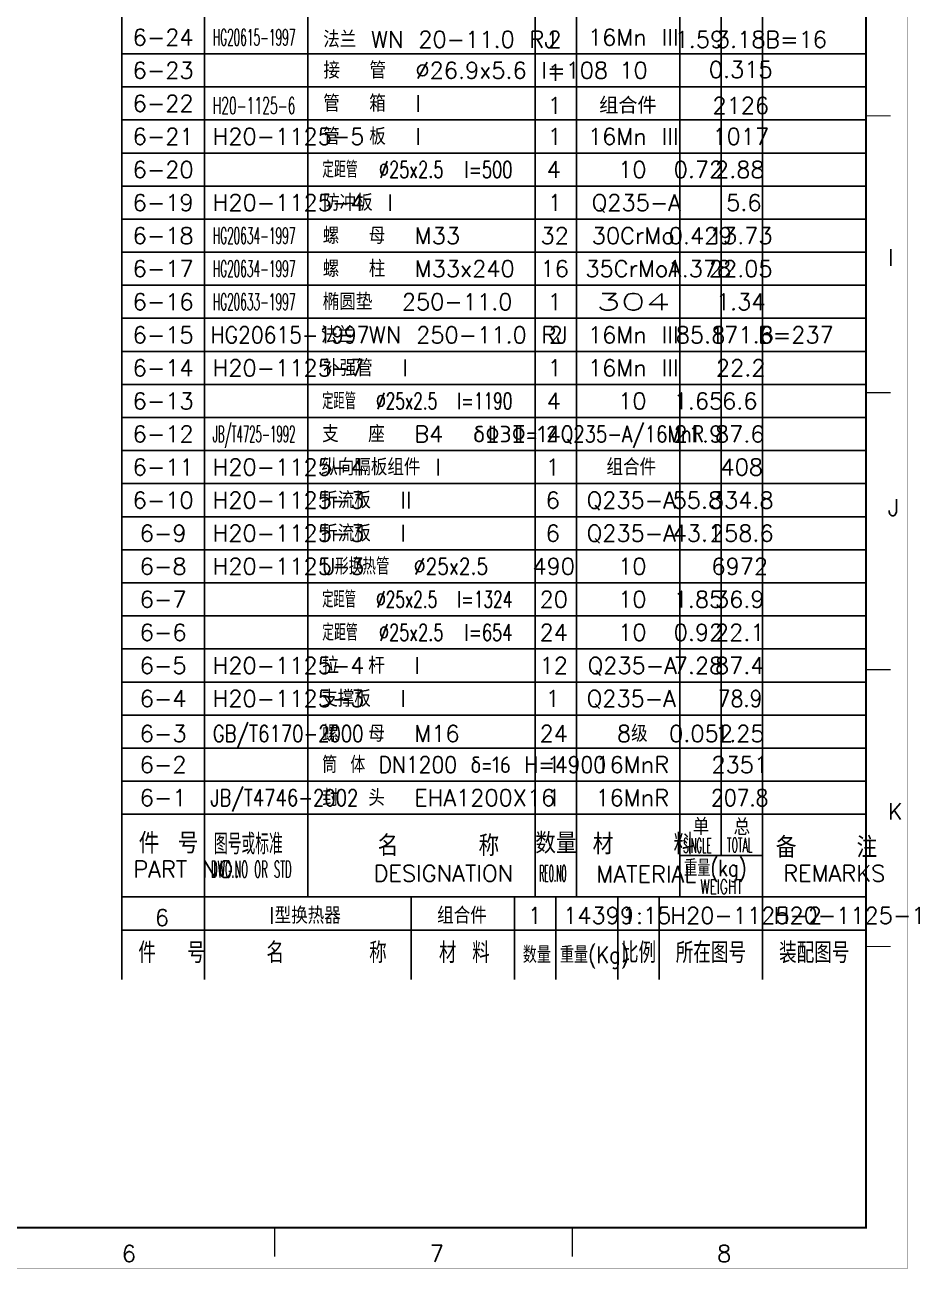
# Model space of a CAD drawing. Extents: x 49444 to 186345, y 41039 to 59803.
# Drawn here: x 83043 to 86288, y 45007 to 49522 of the extents above; entities that cross this region are included whole.
import ezdxf
from ezdxf.enums import TextEntityAlignment as Align

# ---------------------------------------------------------------- set-up
doc = ezdxf.new("R2010")
doc.units = 0
doc.header["$LTSCALE"] = 60
doc.header["$MEASUREMENT"] = 0
doc.layers.get('0').update_dxf_attribs({"linetype": 'CONTINUOUS'})
doc.layers.add('XX', color=7, linetype='CONTINUOUS')
doc.styles.get("Standard").update_dxf_attribs({"font": 'txt.shx', "bigfont": 'hztxt.shx'})

# ---------------------------------------------------------------- blocks, each defined once
blk = doc.blocks.new('CLB_WZ')
at = {"layer": 'XX'}
for s, height, p in [('单^J', 4, (-41.9, 15)), ('总^J', 4, (-32, 14.9)), ('件 号^J', 5, (-175.9, 10.5)), ('名    称^J', 5, (-118.09, 9.9)), ('数量^J', 5, (-80, 10.5)), ('材   料^J', 5, (-66.09, 10.3)), ('备   注^J', 5, (-21.8, 9.5)), ('PART NO.', 4, (-177.2, 4.7)), ('DESIGNATION^J', 4, (-119.09, 3.7)), ('MATERIAL^J', 4, (-65.19, 3.5)), ('REMARKS^J', 4, (-20, 3.7))]:
    blk.add_text(s, height=height, dxfattribs=at).set_placement(p)
for s, height, width, p, p2 in [('图号或标准^J', 5, 0.797821, (-157.7, 10.3), (-138.1, 10.3)), ('SINGLE^J', 3.5, 0.439286, (-44.2, 10.7), (-36, 10.7)), ('TOTAL^J', 3.5, 0.465306, (-33.6, 10.8), (-26, 10.8)), ('重量(kg)^J', 4, 0.9, (-44, 5), (-26, 5)), ('DWG.NO OR STD^J', 4, 0.462914, (-158.4, 4.7), (-137.4, 4.7)), ('REO.NO^J', 4, 0.388539, (-79, 3.7), (-71.23, 3.7)), ('WEIGHT', 3.5, 0.514286, (-40.07, 0.76), (-29.87, 0.76))]:
    blk.add_text(s, height=height, dxfattribs=dict(at, width=width)).set_placement(p, p2, align=Align.FIT)

msp = doc.modelspace()

# ---------------------------------------------------------------- linework, layer by layer
for p, q in [((83394.736805, 46057.422896), (83394.736805, 50377.422896)), ((83694.736805, 46357.422896), (83694.736805, 50377.422896)), ((84069.736805, 46357.422896), (84069.736805, 50377.422896)), ((84894.736805, 46357.422896), (84894.736805, 50377.422896)), ((85044.736805, 46357.422896), (85044.736805, 50377.422896)), ((85419.736805, 46357.422896), (85419.736805, 50377.422896)), ((85569.736805, 46507.422896), (85569.736805, 50377.422896)), ((85719.736805, 46357.422896), (85719.736805, 50377.422896)), ((86094.736805, 49417.422896), (83394.736805, 49417.422896)), ((86094.736805, 49297.422896), (83394.736805, 49297.422896)), ((86094.736805, 49177.422896), (83394.736805, 49177.422896)), ((86094.736805, 49057.422896), (83394.736805, 49057.422896)), ((86094.736805, 48937.422896), (83394.736805, 48937.422896)), ((86094.736805, 48817.422896), (83394.736805, 48817.422896)), ((86094.736805, 48697.422896), (83394.736805, 48697.422896)), ((86094.736805, 48577.422896), (83394.736805, 48577.422896)), ((86094.736805, 48457.422896), (83394.736805, 48457.422896)), ((86094.736805, 48337.422896), (83394.736805, 48337.422896)), ((86094.736805, 48217.422896), (83394.736805, 48217.422896)), ((86094.736805, 48097.422896), (83394.736805, 48097.422896)), ((86094.736805, 47977.422896), (83394.736805, 47977.422896)), ((86094.736805, 47857.422896), (83394.736805, 47857.422896)), ((86094.736805, 47737.422896), (83394.736805, 47737.422896)), ((86094.736805, 47617.422896), (83394.736805, 47617.422896)), ((86094.736805, 47497.422896), (83394.736805, 47497.422896)), ((86094.736805, 47377.422896), (83394.736805, 47377.422896)), ((86094.736805, 47257.422896), (83394.736805, 47257.422896)), ((86094.736805, 47137.422896), (83394.736805, 47137.422896)), ((86094.736805, 47017.422896), (83394.736805, 47017.422896)), ((86094.736805, 46897.422896), (83394.736805, 46897.422896)), ((86094.736805, 46777.422896), (83394.736805, 46777.422896)), ((86094.736805, 46657.422896), (83394.736805, 46657.422896)), ((85719.736805, 46507.422896), (85419.736805, 46507.422896))]:
    msp.add_line(p, q)
at = {"const_width": 1.5}
msp.add_lwpolyline([(77334.736803, 57622.422896), (77334.736803, 45007.422896), (86244.736803, 45007.422896), (86244.736803, 57622.422896), (77334.736803, 57622.422896, 1.9635677679)], format="xyb", dxfattribs=at)
for points, const_width in [([(77709.736803, 57472.422896), (77709.736803, 45157.422896), (86094.736803, 45157.422896), (86094.736803, 57472.422896), (77709.736803, 57472.422896)], 7.5), ([(86184.736803, 49192.422896), (86094.736803, 49192.422896)], 4.5), ([(86184.736803, 48187.422896), (86094.736803, 48187.422896)], 4.5), ([(86184.736803, 47182.422896), (86094.736803, 47182.422896)], 4.5), ([(86184.736803, 46177.422896), (86094.736803, 46177.422896)], 4.5), ([(83949.736803, 45157.422896), (83949.736803, 45052.422896)], 4.5), ([(85029.736803, 45157.422896), (85029.736803, 45052.422896)], 4.5)]:
    msp.add_lwpolyline(points, dxfattribs=dict(const_width=const_width))
for points in [[(86094.736805, 45157.422895), (86094.736805, 46537.422895)], [(86094.736805, 46357.422896), (83394.736805, 46357.422896)], [(86094.736805, 46237.422896), (83394.736805, 46237.422896)]]:
    msp.add_lwpolyline(points)
at = {"color": 7}
for points in [[(83694.736805, 46057.422896), (83694.736805, 46357.422896)], [(84444.736805, 46057.422896), (84444.736805, 46357.422896)], [(84819.736805, 46057.422896), (84819.736805, 46357.422896)], [(84969.736805, 46057.422896), (84969.736805, 46357.422896)], [(85194.736805, 46057.422896), (85194.736805, 46357.422896)], [(85344.736805, 46057.422896), (85344.736805, 46357.422896)], [(85719.736805, 46057.422896), (85719.736805, 46357.422896)]]:
    msp.add_lwpolyline(points, dxfattribs=at)

# ---------------------------------------------------------------- block references
at = {"xscale": 15, "yscale": 15, "zscale": 15}
msp.add_blockref('CLB_WZ', (86094.736805, 46357.422896), dxfattribs=at)

# ---------------------------------------------------------------- texts
for s, p in [('6-24', (83544.736805, 49447.422896)), ('2', (84965.443396, 49439.600994)), ('16Mn III', (85250.443398, 49447.422895)), ('1.59', (85490.443396, 49439.600994)), ('3.18', (85640.443396, 49439.600994)), ('B=16', (85841.15919, 49439.600994)), ('6-23', (83544.736805, 49327.422896)), ('1', (84965.443396, 49319.600994)), ('10', (85251.378259, 49327.422896)), ('0.315', (85640.443396, 49330.355176)), ('6-22', (83544.736805, 49207.422896)), ('1', (84965.443394, 49199.600994)), ('2126', (85640.443394, 49199.600994)), ('6-21', (83544.736805, 49087.422896)), ('1', (84965.631046, 49087.422896)), ('16Mn III', (85250.443398, 49087.422895)), ('1017', (85640.631046, 49087.422896)), ('6-20', (83544.736805, 48967.422896)), ('4', (84961.94869, 48967.422896)), ('10', (85246.94869, 48967.422896)), ('0.72', (85486.94869, 48967.422896)), ('2.88', (85636.94869, 48967.422896)), ('6-19', (83544.736805, 48847.422896)), ('1', (84966.335278, 48847.422896)), ('Q235-A', (85261.774757, 48847.422896)), ('5.6', (85651.774757, 48847.422896)), ('6-18', (83544.736805, 48727.422896)), ('32', (84965.443398, 48727.422895)), ('30CrMo', (85250.443398, 48727.422895)), ('13.73', (85640.443398, 48727.422895)), ('6-17', (83544.736805, 48607.422896)), ('16', (84965.443398, 48607.422895)), ('35CrMoA', (85250.443398, 48607.422895)), ('1.378', (85490.443398, 48607.422895)), ('22.05', (85640.443398, 48607.422895)), ('6-16', (83544.736805, 48487.422896)), ('1', (84965.443398, 48487.422895)), ('1.34', (85640.443398, 48487.422895)), ('6-15', (83544.736805, 48367.422896)), ('16Mn III', (85250.443398, 48367.422895)), ('6-14', (83544.736805, 48247.422896)), ('1', (84965.443398, 48247.422895)), ('16Mn III', (85250.443398, 48247.422895)), ('22.2', (85640.443398, 48247.422895)), ('6-13', (83544.736805, 48127.422896)), ('4', (84961.94869, 48127.422896)), ('10', (85246.94869, 48127.422896)), ('1.65', (85486.94869, 48127.422896)), ('6.6', (85636.94869, 48127.422896)), ('6-12', (83544.736805, 48007.422896)), ('4', (84961.94869, 48007.422896)), ('21.9', (85486.94869, 48007.422896)), ('87.6', (85636.94869, 48007.422896)), ('6-11', (83544.736805, 47887.422896)), ('1', (84958.36451, 47887.422896)), ('组合件', (85243.36451, 47887.422896)), ('408', (85644.136906, 47887.422896)), ('6-10', (83544.736805, 47767.422896)), ('6', (84958.36451, 47767.422896)), ('Q235-A', (85243.36451, 47767.422896)), ('55.8', (85483.36451, 47767.422896)), ('334.8', (85644.136906, 47767.422896)), ('6-9', (83544.736805, 47647.422896)), ('6', (84958.36451, 47647.422896)), ('Q235-A', (85243.36451, 47647.422896)), ('43.1', (85483.36451, 47647.422896)), ('258.6', (85644.136906, 47647.422896)), ('6-8', (83544.736804, 47527.422896)), ('490', (84961.94869, 47527.422896)), ('10', (85246.94869, 47527.422896)), ('6972', (85636.94869, 47527.422896)), ('6-7', (83544.736804, 47407.422896)), ('20', (84961.94869, 47407.422896)), ('10', (85246.94869, 47407.422896)), ('1.85', (85486.94869, 47407.422896)), ('36.9', (85636.94869, 47407.422896)), ('6-6', (83544.736804, 47287.422896)), ('24', (84961.94869, 47287.422896)), ('10', (85246.94869, 47287.422896)), ('0.92', (85486.94869, 47287.422896)), ('22.1', (85636.94869, 47287.422896)), ('6-5', (83544.736804, 47167.422896)), ('12', (84961.94869, 47167.422896)), ('Q235-A', (85246.94869, 47167.422896)), ('7.28', (85486.94869, 47167.422896)), ('87.4', (85636.94869, 47167.422896)), ('6-4', (83544.736804, 47047.422896)), ('1', (84958.36451, 47047.422896)), ('Q235-A', (85243.36451, 47047.422896)), ('6-3', (83544.736802, 46920.253539)), ('24', (84961.948688, 46920.253539)), ('8级', (85246.948688, 46920.253539)), ('0.052', (85496.38735, 46920.253539)), ('1.25', (85636.948688, 46920.253539)), ('6-2', (83544.736804, 46807.422896)), ('1', (84961.94869, 46807.422896)), ('16MnR', (85246.94869, 46807.422896)), ('2351', (85636.94869, 46807.422896)), ('6-1', (83544.736804, 46687.422896)), ('1', (84961.94869, 46687.422896)), ('16MnR', (85246.94869, 46687.422896))]:
    msp.add_text(s, height=60).set_placement(p, align=Align.CENTER)
for s, width, p, p2 in [('HG20615-1997', 0.461538, (83724.736809, 49447.422895), (84024.736809, 49447.422895)), ('H20-1125-6', 0.566038, (83724.736804, 49199.600994), (84024.736804, 49199.600994)), ('组合件', 1.188112, (85126.631201, 49199.600994), (85335.4395, 49199.600994)), ('定距管  %%c25x2.5  l=500', 0.757455, (84121.94869, 48967.422896), (84811.94869, 48967.422896)), ('HG20634-1997', 0.447761, (83724.736809, 48727.422895), (84024.736809, 48727.422895)), ('HG20634-1997', 0.447761, (83724.736809, 48607.422895), (84024.736809, 48607.422895)), ('HG20633-1997', 0.447761, (83724.736809, 48487.422895), (84024.736809, 48487.422895)), ('304', 1.8, (85115.443398, 48487.422895), (85385.443398, 48487.422895)), ('定距管  %%c25x2.5  l=1190', 0.733305, (84121.94869, 48127.422896), (84811.94869, 48127.422896)), ('JB/T4725-1992', 0.405405, (83724.736805, 48007.422896), (84024.736805, 48007.422896)), ('U形换热管  %%c25x2.5  ', 0.861483, (84121.94869, 47527.422896), (84811.94869, 47527.422896)), ('定距管  %%c25x2.5  l=1324', 0.710648, (84121.94869, 47407.422896), (84811.94869, 47407.422896)), ('定距管  %%c25x2.5  l=654', 0.741182, (84121.94869, 47287.422896), (84811.94869, 47287.422896))]:
    msp.add_text(s, height=60, dxfattribs=dict(width=width)).set_placement(p, p2, align=Align.FIT)
for s, p in [('法兰 WN 20-11.0 RJ', (84125.443396, 49439.600994)), ('接  管  %%c26.9x5.6 l=108', (84126.378259, 49327.422896)), ('管  箱  I', (84125.631046, 49207.422896)), ('H20-1125-5', (83724.736805, 49087.422896)), ('管  板  I', (84125.631046, 49087.422896)), ('H20-1125-4', (83724.967305, 48847.422896)), ('防冲板 I', (84125.174755, 48847.422896)), ('螺  母  M33', (84123.849505, 48727.422895)), ('I', (86174.146895, 48648.042595)), ('螺  柱  M33x240', (84123.849505, 48607.422895)), ('椭圆垫  250-11.0', (84123.849505, 48487.422895)), ('H20-1125-7', (83724.736809, 48247.422895)), ('补强管  I', (84125.443398, 48247.422895)), ('支  座  B4  δ%%1323%%133=12', (84121.94869, 48007.422896)), ('H20-1125-4', (83724.736805, 47887.422896)), ('纵向隔板组件 I', (84118.36451, 47887.422896)), ('H20-1125-3', (83724.736805, 47767.422896)), ('折流板  II', (84118.36451, 47767.422896)), ('J', (86174.146895, 47740.542595)), ('H20-1125-3', (83724.736805, 47647.422896)), ('折流板  I', (84118.36451, 47647.422896)), ('H20-1125-3', (83724.736805, 47527.422896)), ('H20-1125-4', (83724.736805, 47167.422896)), ('拉  杆  I', (84121.94869, 47167.422896)), ('H20-1125-3', (83724.736805, 47047.422896)), ('支撑板  I', (84118.36451, 47047.422896)), ('螺  母  M16', (84121.948688, 46920.253539)), ('封  头  EHA1200X16', (84121.94869, 46687.422896)), ('K', (86174.146895, 46638.042595)), ('6', (83514.736807, 46252.422897)), ('I型换热器', (83928.720902, 46260.128789)), ('组合件', (84538.963983, 46260.128789)), ('1', (84867.980492, 46260.128789)), ('14399', (84996.258167, 46260.128789)), ('1:15', (85208.830695, 46260.128789)), ('H20-1125-2', (85385.480492, 46260.128789)), ('H20-1125-1', (85760.480492, 46260.128789)), ('6', (83394.736803, 45033.042595)), ('7', (84512.236803, 45033.042595)), ('8', (85554.736803, 45033.042595))]:
    msp.add_text(s, height=60).set_placement(p)
for s, p in [('0.429', (85494.736807, 48757.422896)), ('2', (84969.736807, 48397.422896)), ('85.8', (85494.736807, 48397.422896)), ('171.6', (85644.736807, 48397.422896)), ('B=237', (85840.431375, 48397.422896))]:
    msp.add_text(s, height=60).set_placement(p, align=Align.MIDDLE_CENTER)
at = {"width": 0.9}
msp.add_text('HG20615-1997', height=60, dxfattribs=at).set_placement((83717.236807, 48397.422896), align=Align.MIDDLE_LEFT)
msp.add_text('法兰 WN 250-11.0 RJ', height=60).set_placement((84117.564025, 48397.422896), align=Align.MIDDLE_LEFT)
for s, width, p in [('Q235-A/16MnR', 0.8, (85246.94869, 48007.422896)), ('78.9', 0.9, (85638.086051, 47047.422896)), ('207.8', 0.9, (85636.94869, 46687.422896))]:
    msp.add_text(s, height=60, dxfattribs=dict(width=width)).set_placement(p, align=Align.CENTER)
for s, height, width, p in [('GB/T6170-2000', 60, 0.8, (83724.736803, 46920.253539)), ('筒 体 DN1200 δ=16 H=4900', 60, 0.9, (84121.94869, 46807.422896)), ('JB/T4746-2002', 60, 0.8, (83716.138875, 46687.422896)), ('件  号', 75, 0.85, (83454.736807, 46117.422897)), ('名     称', 75, 0.85, (83919.736807, 46117.422897)), ('材 料', 75, 0.85, (84545.555711, 46117.422897)), ('比例', 75, 0.85, (85206.046058, 46117.422897)), ('所在图号', 75, 0.85, (85404.736807, 46117.422897)), ('装配图号', 75, 0.85, (85779.736807, 46117.422897)), ('数量', 60, 0.85, (84849.736807, 46117.422897)), ('重量(Kg)', 60, 0.85, (84984.736807, 46117.422897))]:
    msp.add_text(s, height=height, dxfattribs=dict(width=width)).set_placement(p)

doc.saveas('drawing.dxf')
